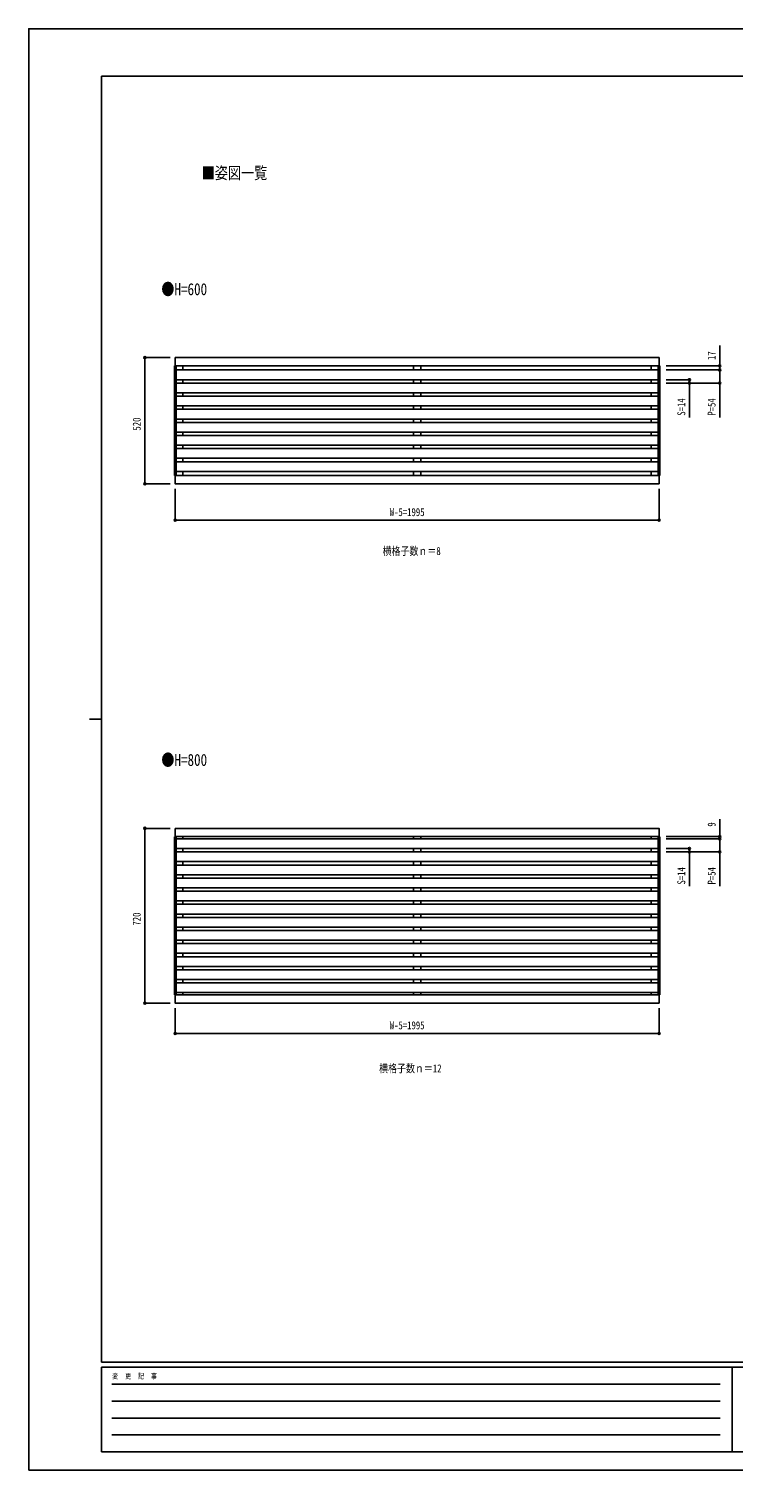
# Model space of a CAD drawing. Units: millimetres, scale not verified. Extents: x -4205 to 4205, y -2970 to 2970.
# Drawn here: x -4205 to -1301, y -2970 to 2970 of the extents above; entities that cross this region are included whole.
import ezdxf
from ezdxf.enums import TextEntityAlignment as Align

# ---------------------------------------------------------------- set-up
doc = ezdxf.new("R2010")
doc.units = ezdxf.units.MM
doc.header["$LTSCALE"] = 12
for name, color, linetype in [('0-1_USER1', 3, 'Continuous'), ('0-2_YKK_A1', 4, 'Continuous'), ('0-3_YKK_D', 6, 'Continuous'), ('0-4_YKK_ZWAK', 7, 'Continuous')]:
    doc.layers.add(name, color=color, linetype=linetype)
doc.styles.add('ＭＳ ゴシック', font='')
doc.styles.get('ＭＳ ゴシック').set_extended_font_data('MS Gothic')

msp = doc.modelspace()

# ---------------------------------------------------------------- linework, layer by layer
at = {"layer": '0-2_YKK_A1'}
for p, q in [((-3604.98, 1580.5), (-3597.78, 1580.5)), ((-3604.98, 1580.5), (-3604.98, 1129.5)), ((-3602.78, 1580.5), (-3602.78, 1129.5)), ((-3599.78, 1581), (-3599.78, 1580.5)), ((-1610.78, 1564), (-3597.78, 1564)), ((-3569.78, 1564), (-3569.78, 1581)), ((-2619.28, 1564), (-2619.28, 1581)), ((-2589.28, 1564), (-2589.28, 1581)), ((-1638.78, 1564), (-1638.78, 1581)), ((-1603.58, 1580.5), (-1610.78, 1580.5)), ((-1608.78, 1581), (-1608.78, 1580.5)), ((-1605.78, 1580.5), (-1605.78, 1129.5)), ((-1603.58, 1580.5), (-1603.58, 1129.5)), ((-1610.78, 1524), (-3597.78, 1524)), ((-1610.78, 1510), (-3597.78, 1510)), ((-3569.78, 1510), (-3569.78, 1524)), ((-2619.28, 1510), (-2619.28, 1524)), ((-2589.28, 1510), (-2589.28, 1524)), ((-1638.78, 1510), (-1638.78, 1524)), ((-1610.78, 1470), (-3597.78, 1470)), ((-1610.78, 1456), (-3597.78, 1456)), ((-3569.78, 1456), (-3569.78, 1470)), ((-2619.28, 1456), (-2619.28, 1470)), ((-2589.28, 1456), (-2589.28, 1470)), ((-1638.78, 1456), (-1638.78, 1470)), ((-1610.78, 1416), (-3597.78, 1416)), ((-1610.78, 1402), (-3597.78, 1402)), ((-3569.78, 1402), (-3569.78, 1416)), ((-2619.28, 1402), (-2619.28, 1416)), ((-2589.28, 1402), (-2589.28, 1416)), ((-1638.78, 1402), (-1638.78, 1416)), ((-1610.78, 1362), (-3597.78, 1362)), ((-1610.78, 1348), (-3597.78, 1348)), ((-1610.78, 1308), (-3597.78, 1308)), ((-3569.78, 1348), (-3569.78, 1362)), ((-3569.78, 1294), (-3569.78, 1308)), ((-2619.28, 1348), (-2619.28, 1362)), ((-2619.28, 1294), (-2619.28, 1308)), ((-2589.28, 1348), (-2589.28, 1362)), ((-2589.28, 1294), (-2589.28, 1308)), ((-1638.78, 1348), (-1638.78, 1362)), ((-1638.78, 1294), (-1638.78, 1308)), ((-1610.78, 1294), (-3597.78, 1294)), ((-1610.78, 1254), (-3597.78, 1254)), ((-3569.78, 1240), (-3569.78, 1254)), ((-2619.28, 1240), (-2619.28, 1254)), ((-2589.28, 1240), (-2589.28, 1254)), ((-1638.78, 1240), (-1638.78, 1254)), ((-1610.78, 1240), (-3597.78, 1240)), ((-1610.78, 1200), (-3597.78, 1200)), ((-3569.78, 1186), (-3569.78, 1200)), ((-2619.28, 1186), (-2619.28, 1200)), ((-2589.28, 1186), (-2589.28, 1200)), ((-1638.78, 1186), (-1638.78, 1200)), ((-3599.78, 1129.5), (-3599.78, 1129)), ((-1610.78, 1186), (-3597.78, 1186)), ((-1610.78, 1146), (-3597.78, 1146)), ((-3569.78, 1129), (-3569.78, 1146)), ((-2619.28, 1129), (-2619.28, 1146)), ((-2589.28, 1129), (-2589.28, 1146)), ((-1638.78, 1129), (-1638.78, 1146)), ((-1608.78, 1129.5), (-1608.78, 1129)), ((-3604.98, -359.5), (-3597.78, -359.5)), ((-3604.98, -359.5), (-3604.98, -1010.5)), ((-3602.78, -359.5), (-3602.78, -1010.5)), ((-3599.78, -359), (-3599.78, -359.5)), ((-1610.78, -368), (-3597.78, -368)), ((-1610.78, -408), (-3597.78, -408)), ((-3569.78, -368), (-3569.78, -359)), ((-3569.78, -422), (-3569.78, -408)), ((-2619.28, -368), (-2619.28, -359)), ((-2619.28, -422), (-2619.28, -408)), ((-2589.28, -368), (-2589.28, -359)), ((-2589.28, -422), (-2589.28, -408)), ((-1638.78, -368), (-1638.78, -359)), ((-1638.78, -422), (-1638.78, -408)), ((-1603.58, -359.5), (-1610.78, -359.5)), ((-1608.78, -359), (-1608.78, -359.5)), ((-1605.78, -359.5), (-1605.78, -1010.5)), ((-1603.58, -359.5), (-1603.58, -1010.5)), ((-1610.78, -422), (-3597.78, -422)), ((-1610.78, -462), (-3597.78, -462)), ((-3569.78, -476), (-3569.78, -462)), ((-2619.28, -476), (-2619.28, -462)), ((-2589.28, -476), (-2589.28, -462)), ((-1638.78, -476), (-1638.78, -462)), ((-1610.78, -476), (-3597.78, -476)), ((-1610.78, -516), (-3597.78, -516)), ((-1610.78, -530), (-3597.78, -530)), ((-3569.78, -530), (-3569.78, -516)), ((-2619.28, -530), (-2619.28, -516)), ((-2589.28, -530), (-2589.28, -516)), ((-1638.78, -530), (-1638.78, -516)), ((-1610.78, -570), (-3597.78, -570)), ((-1610.78, -584), (-3597.78, -584)), ((-3569.78, -584), (-3569.78, -570)), ((-2619.28, -584), (-2619.28, -570)), ((-2589.28, -584), (-2589.28, -570)), ((-1638.78, -584), (-1638.78, -570)), ((-1610.78, -624), (-3597.78, -624)), ((-1610.78, -638), (-3597.78, -638)), ((-3569.78, -638), (-3569.78, -624)), ((-2619.28, -638), (-2619.28, -624)), ((-2589.28, -638), (-2589.28, -624)), ((-1638.78, -638), (-1638.78, -624)), ((-1610.78, -678), (-3597.78, -678)), ((-1610.78, -692), (-3597.78, -692)), ((-3569.78, -692), (-3569.78, -678)), ((-2619.28, -692), (-2619.28, -678)), ((-2589.28, -692), (-2589.28, -678)), ((-1638.78, -692), (-1638.78, -678)), ((-1610.78, -732), (-3597.78, -732)), ((-1610.78, -746), (-3597.78, -746)), ((-3569.78, -746), (-3569.78, -732)), ((-2619.28, -746), (-2619.28, -732)), ((-2589.28, -746), (-2589.28, -732)), ((-1638.78, -746), (-1638.78, -732)), ((-1610.78, -786), (-3597.78, -786)), ((-1610.78, -800), (-3597.78, -800)), ((-3569.78, -800), (-3569.78, -786)), ((-2619.28, -800), (-2619.28, -786)), ((-2589.28, -800), (-2589.28, -786)), ((-1638.78, -800), (-1638.78, -786)), ((-1610.78, -840), (-3597.78, -840)), ((-1610.78, -854), (-3597.78, -854)), ((-3569.78, -854), (-3569.78, -840)), ((-2619.28, -854), (-2619.28, -840)), ((-2589.28, -854), (-2589.28, -840)), ((-1638.78, -854), (-1638.78, -840)), ((-1610.78, -894), (-3597.78, -894)), ((-1610.78, -908), (-3597.78, -908)), ((-1610.78, -948), (-3597.78, -948)), ((-3569.78, -908), (-3569.78, -894)), ((-3569.78, -962), (-3569.78, -948)), ((-2619.28, -908), (-2619.28, -894)), ((-2619.28, -962), (-2619.28, -948)), ((-2589.28, -908), (-2589.28, -894)), ((-2589.28, -962), (-2589.28, -948)), ((-1638.78, -908), (-1638.78, -894)), ((-1638.78, -962), (-1638.78, -948)), ((-1610.78, -962), (-3597.78, -962)), ((-1610.78, -1002), (-3597.78, -1002)), ((-3569.78, -1011), (-3569.78, -1002)), ((-2619.28, -1011), (-2619.28, -1002)), ((-2589.28, -1011), (-2589.28, -1002)), ((-1638.78, -1011), (-1638.78, -1002)), ((-3599.78, -1010.5), (-3599.78, -1011)), ((-1608.78, -1010.5), (-1608.78, -1011))]:
    msp.add_line(p, q, dxfattribs=at)
for points in [[(-3601.78, 1615), (-1606.78, 1615), (-1606.78, 1581), (-3601.78, 1581)], [(-3601.78, 1129), (-1606.78, 1129), (-1606.78, 1095), (-3601.78, 1095)], [(-3601.78, -325), (-1606.78, -325), (-1606.78, -359), (-3601.78, -359)], [(-3601.78, -1011), (-1606.78, -1011), (-1606.78, -1045), (-3601.78, -1045)]]:
    msp.add_lwpolyline(points, close=True, dxfattribs=at)
for points in [[(-3597.78, 1580.5), (-3597.78, 1129.5), (-3604.98, 1129.5)], [(-1610.78, 1580.5), (-1610.78, 1129.5), (-1603.58, 1129.5)], [(-3597.78, -359.5), (-3597.78, -1010.5), (-3604.98, -1010.5)], [(-1610.78, -359.5), (-1610.78, -1010.5), (-1603.58, -1010.5)]]:
    msp.add_lwpolyline(points, dxfattribs=at)
at = {"layer": '0-3_YKK_D'}
for p, q in [((-3622.78, 1615), (-3727.78, 1615)), ((-3726.78, 1615), (-3726.78, 1095)), ((-1577.58, 1581), (-1355.78, 1581)), ((-1577.58, 1564), (-1355.78, 1564)), ((-1577.58, 1564), (-1355.78, 1564)), ((-1577.58, 1524), (-1480.78, 1524)), ((-1577.58, 1510), (-1355.78, 1510)), ((-1577.58, 1510), (-1480.78, 1510)), ((-3622.78, 1095), (-3727.78, 1095)), ((-3601.78, 1074), (-3601.78, 944)), ((-1606.78, 1074), (-1606.78, 944)), ((-3601.78, 945), (-1606.78, 945)), ((-1356.78, -359), (-1356.78, -287)), ((-3622.78, -325), (-3727.78, -325)), ((-3726.78, -325), (-3726.78, -1045)), ((-1577.58, -359), (-1355.78, -359)), ((-1577.58, -368), (-1355.78, -368)), ((-1577.58, -368), (-1355.78, -368)), ((-1577.58, -408), (-1480.78, -408)), ((-1356.78, -368), (-1356.78, -359)), ((-1356.78, -368), (-1356.78, -385)), ((-1577.58, -422), (-1355.78, -422)), ((-1577.58, -422), (-1480.78, -422)), ((-3622.78, -1045), (-3727.78, -1045)), ((-3601.78, -1066), (-3601.78, -1171)), ((-1606.78, -1066), (-1606.78, -1171)), ((-3601.78, -1170), (-1606.78, -1170))]:
    msp.add_line(p, q, dxfattribs=at)
for points in [[(-1356.78, 1564), (-1356.78, 1581), (-1356.78, 1664.8)], [(-1356.78, 1564), (-1356.78, 1510), (-1356.78, 1368.6)], [(-1481.78, 1524), (-1481.78, 1510), (-1481.78, 1368.6)], [(-1481.78, -408), (-1481.78, -422), (-1481.78, -563.4)], [(-1356.78, -368), (-1356.78, -422), (-1356.78, -563.4)]]:
    msp.add_lwpolyline(points, dxfattribs=at)
for centre in [(-3726.78, 1615), (-1356.78, 1581), (-1356.78, 1564), (-1356.78, 1564), (-1481.78, 1524), (-1481.78, 1510), (-1356.78, 1510), (-3726.78, 1095), (-3601.78, 945), (-1606.78, 945), (-3726.78, -325), (-1356.78, -359), (-1481.78, -408), (-1356.78, -368), (-1356.78, -368), (-1481.78, -422), (-1356.78, -422), (-3726.78, -1045), (-3601.78, -1170), (-1606.78, -1170)]:
    msp.add_circle(centre, 4.25, dxfattribs=at)
at = {"layer": '0-4_YKK_ZWAK'}
for p, q in [((3895.02, 2775), (-3904.98, 2775)), ((-3904.98, -2525), (-3904.98, 2775)), ((-3954.98, 125), (-3904.98, 125)), ((3895.02, -2525), (-3904.98, -2525)), ((-1304.98, -2545), (-3904.98, -2545)), ((-3904.98, -2895), (-3904.98, -2545)), ((-1304.98, -2545), (-1304.98, -2895)), ((-4.98, -2545), (-1304.98, -2545)), ((-3862.48, -2615), (-1354.98, -2615)), ((-3862.48, -2685), (-1354.98, -2685)), ((-3862.48, -2755), (-1354.98, -2755)), ((-3862.48, -2825), (-1354.98, -2825)), ((-3904.98, -2895), (-1304.98, -2895)), ((-1304.98, -2895), (-4.98, -2895))]:
    msp.add_line(p, q, dxfattribs=at)
msp.add_lwpolyline([(-4205, -2970), (4205, -2970), (4205, 2970), (-4205, 2970)], close=True, dxfattribs=at)

# ---------------------------------------------------------------- texts
at = {"layer": '0-1_USER1', "style": 'ＭＳ ゴシック', "width": 0.8}
for s, height, p in [('■姿図一覧', 49.49, (-3492.2, 2336.5)), ('●H=600', 49.49, (-3658.6, 1857.5)), ('横格子数ｎ＝8', 32.99, (-2746.6, 791.5)), ('●H=800', 49.49, (-3658.6, -82.5)), ('横格子数ｎ＝12', 32.99, (-2761, -1340.5))]:
    msp.add_text(s, height=height, dxfattribs=at).set_placement(p, align=Align.BOTTOM_LEFT)
at = {"layer": '0-3_YKK_D', "style": 'ＭＳ ゴシック', "width": 0.8}
for s, p in [('17', (-1363.78, 1605)), ('S=14', (-1488.78, 1375.6)), ('P=54', (-1363.78, 1375.6)), ('520', (-3733.78, 1314.2)), ('9', (-1363.78, -318)), ('S=14', (-1488.78, -556.4)), ('P=54', (-1363.78, -556.4)), ('720', (-3733.78, -725.8))]:
    msp.add_text(s, height=32.99, rotation=90, dxfattribs=at).set_placement(p, align=Align.BOTTOM_LEFT)
for p in [(-2717.08, 952), (-2717.08, -1163)]:
    msp.add_text('W-5=1995', height=32.99, dxfattribs=at).set_placement(p, align=Align.BOTTOM_LEFT)
at = {"layer": '0-4_YKK_ZWAK', "style": 'ＭＳ ゴシック', "width": 0.8}
msp.add_text('変  更  記  事', height=21.99, dxfattribs=at).set_placement((-3861.31, -2600), align=Align.BOTTOM_LEFT)

doc.saveas('drawing.dxf')
